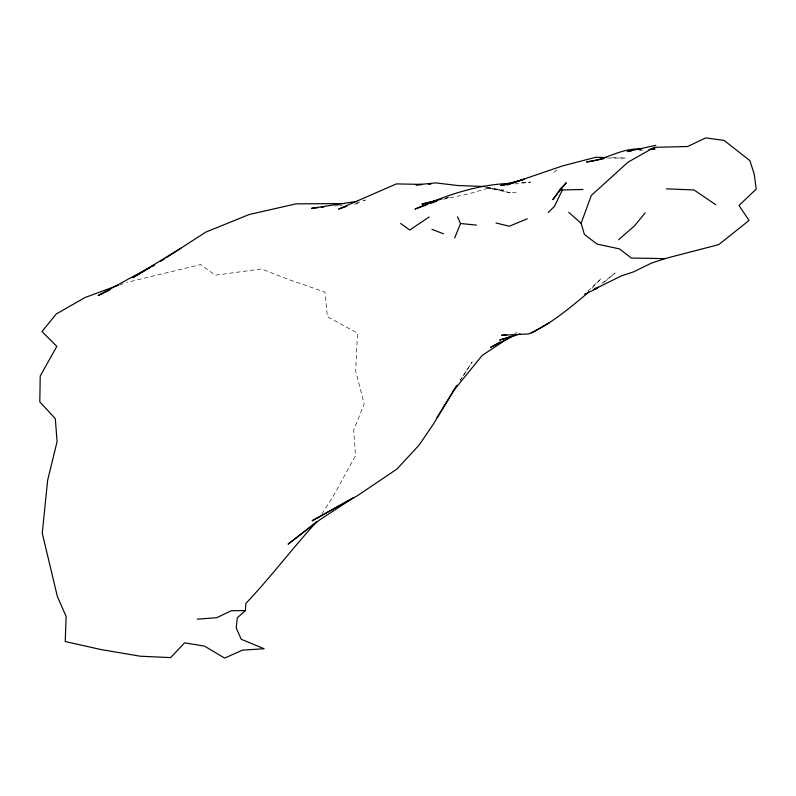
<?xml version="1.0" encoding="UTF-8"?>
<svg xmlns="http://www.w3.org/2000/svg" width="796" height="796" viewBox="0 0 796 796"><rect width="100%" height="100%" fill="white"/><g stroke="black" fill="none" stroke-linecap="round" stroke-linejoin="round"><path stroke-width="0.6" stroke-dasharray="3.98 2.98" d="M460.168 380.508L472.167 362.001L460.327 380.17M321.813 513.878L332.37 497.749L355.533 455.7L353.703 430.119L364.2 404.02L355.693 371.045L357.484 333.076L327.405 316.768L324.927 292.102L288.112 279.326L261.486 268.978L215.189 275.197L200.652 264.561L126.673 282.431M592.065 288.242L601.229 278.491L588.075 290.918M603.985 282.411L615.139 272.998L599.876 284.938M553.757 172.394L558.553 168.822M514.873 333.604L516.982 332.41M119.997 285.077L123.281 283.505M356.071 203.199L365.374 200.055L362.926 200.433M445.342 198.483L449.989 197.04L445.302 198.214M443.362 199.229L467.779 194.095L488.774 188.075L487.898 188.244L503.719 190.135L487.49 187.727M514.813 183.976L530.594 182.125L519.569 182.831M485.172 187.388L510.385 192.811L518.584 191.906M334.808 206.035L338.479 205.666M339.703 205.547L342.151 205.308M354.389 204.094L358.061 203.736L355.603 203.706M639.357 150.394L642.979 150.046M607.567 158.046L625.716 158.086L610.144 157.678M486.973 187.07L510.385 192.811"/><path stroke-width="1.19" d="M118.554 285.137L84.824 297.614L56.208 314.032L41.989 331.574L56.815 346.369L40.218 376.06L39.8 401.89L55.312 418.616L57.073 441.661L47.621 480.336L42.268 533.26L57.441 596.771L66.108 616.363L65.242 641.546L101.261 649.616L140.166 656.202L170.682 657.615L184.563 642.83L204.472 646.103L224.641 658.093L242.511 650.133L264.103 648.75L241.238 639.268L236.203 627.954L237.308 617.786L245.437 610.582L245.874 603.428C270.63 577.289 292.301 548.524 316.529 521.937L288.092 544.146L320.161 519.559L353.623 497.629L312.131 520.783L357.454 495.709L397.075 468.953L419.263 444.884L433.492 423.94L456.168 386.667M664.819 258.64L631.268 258.033L619.537 248.899L597.08 244.093L584.403 234.452L581.1 223.308L591.348 195.408L627.994 162.205L654.183 147.34L687.565 146.514L705.734 137.907L724.121 140.414L749.882 160.653L754.24 174.145L756.2 189.12L738.987 205.477L749.056 220.442L718.788 244.591L664.819 258.64L651.138 263.247L633.885 271.744L621.447 275.874L593.985 289.426L595.945 287.933M454.705 237.934L460.516 223.517L457.491 216.791M582.881 189.458L562.344 189.995L554.434 206.403L548.255 212.502M436.944 417.651L457.033 385.214M558.782 192.125L566.264 182.702L560.304 189.02L552.802 199.657L557.29 194.005M453.083 391.264L482.147 355.464L509.808 337.156M645.178 212.821L634.661 225.696L618.661 239.696M588.742 291.784L587.07 293.555C568.881 308.599 550.454 324.38 528.693 333.932L501.589 335.295L506.455 334.718M598.403 287.117L596.542 288.679L584.572 294.231M429.203 216.94L409.751 230.014L400.607 223.467M160.653 261.317L164.772 258.65M166.722 257.387L205.736 232.133L249.148 214.532L295.943 203.866L344.519 203.567M180.901 248.213L132.723 277.724L150.335 267.456M152.414 266.252L154.484 265.048M531.519 333.066L549.399 322.649M500.087 341.972L490.575 347.364L515.599 334.967L499.679 340.091L520.146 333.922M154.305 264.978L98.117 295.555L110.147 289.794M527.3 218.771L509.37 226.213L496.037 223.009M427.88 204.413L415.034 209.089C445.442 195.527 477.361 184.314 510.992 183.388M430.218 203.567L436.059 201.438M346.757 206.333L338.618 209.079L396.388 183.906L422.308 184.403M441.8 199.09L421.91 204.075L437.402 200.572M655.805 145.32L627.268 151.548L630.9 151.2M604.074 158.693L586.582 161.946C605.547 160.294 622.014 147.26 641.397 149.15M356.807 201.378L311.554 208.323L317.674 207.726M505.341 185L500.614 185.508L524.365 179.249L506.923 184.891L562.384 165.956L595.776 157.29L606.552 157.578M321.345 207.358L323.793 207.119M649.029 149.469L655.068 148.902L651.337 148.971M197.309 619.179L216.771 617.676L231.407 610.731L245.437 610.582M422.139 184.622L415.96 184.871L435.701 182.891L457.809 185.518L484.635 186.493M428.397 184.274L430.825 184.214M666.451 188.851L694.013 189.955L715.763 204.741M460.516 223.517L476.476 225.099M431.93 229.318L443.501 233.825M560.304 189.02L562.344 189.995M568.772 212.343L581.1 223.308"/></g></svg>
